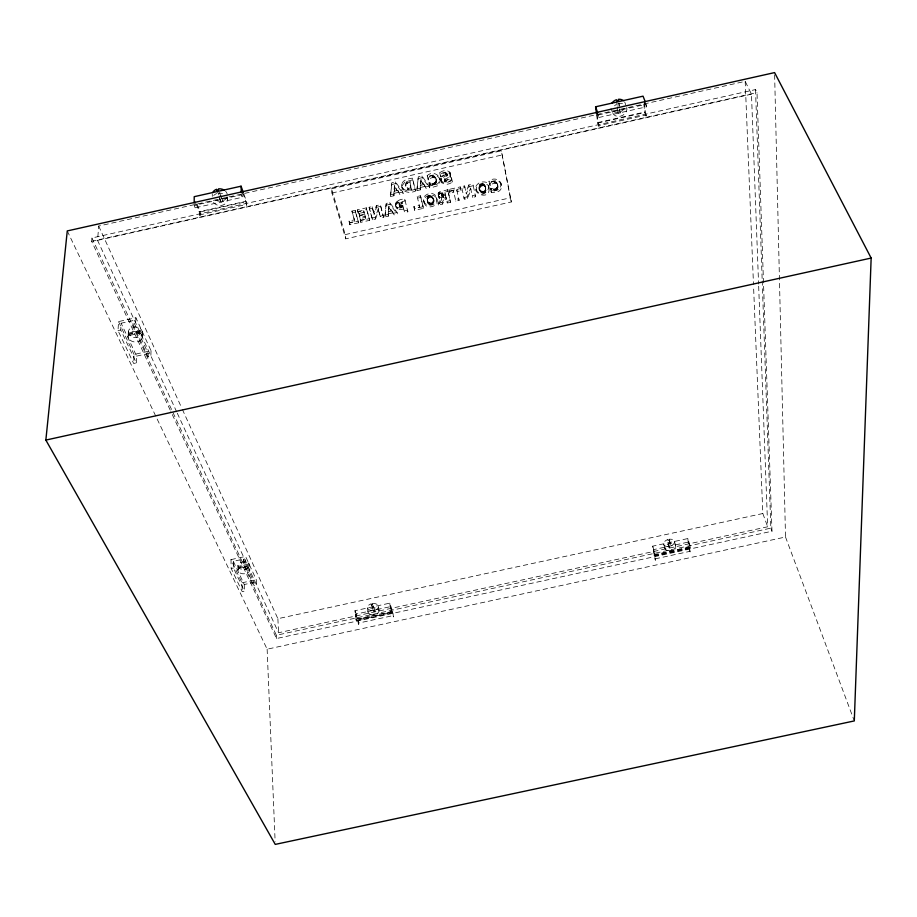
<?xml version="1.0" encoding="UTF-8"?>
<svg xmlns="http://www.w3.org/2000/svg" width="917" height="917" viewBox="0 0 917 917"><rect width="100%" height="100%" fill="white"/><g stroke="black" fill="none" stroke-linecap="round" stroke-linejoin="round"><path stroke-width="0.69" stroke-dasharray="4.58 3.44" d="M433.638 202.095C435.724 196.204 425.958 192.822 427.219 200.044C426.485 207.127 436.79 204.892 433.168 198.725M243.807 193.9L246.558 201.602L246.776 207.024L245.767 201.316L241.996 190.77L242.237 197.293L195.138 207.827L195.138 201.259M446.877 174.001C445.926 171.227 441.719 173.989 440.309 175.204C440.389 179.274 445.135 171.846 447.221 175.239C435.701 179.594 443.622 188.489 452.436 182.002L452.092 180.362C449.032 182.334 442.659 184.409 440.836 179.904C439.851 176.878 447.416 172.728 447.221 175.64M444.367 179.617C455.302 175.525 448.608 166.481 439.713 172.637L440.045 174.276C448.94 168.12 455.657 177.164 444.699 181.268C446.613 183.377 452.746 180.523 451.496 177.715C450.213 181.245 443.232 178.861 444.699 181.268M479.339 186.667C477.012 192.708 486.996 195.848 485.781 188.719C486.365 181.635 476.336 183.755 479.82 190.037M479.442 188.398C479.637 193.246 487.156 191.55 485.391 187.079M151.041 350.707L150.858 356.312L148.118 356.919L132.839 323.953L132.999 320.583L121.113 323.231L120.735 329.994L136.324 362.891L133.664 363.476L118.018 330.59L118.534 321.592L135.888 317.74L151.041 350.707L134.065 354.466L133.664 363.476M148.118 356.919L148.245 353.549L132.999 320.583M142.33 332.619L141.768 330.177A7.107 5.284 5.5 0 0 133.091 327.186A7.107 5.284 5.5 0 0 128.506 333.089L129.068 335.53L142.33 332.619L142.376 331.507L129.125 334.418L129.068 335.53M142.33 337.341L142.513 332.894M136.324 362.891L136.622 356.117L121.113 323.231M135.888 317.74L135.636 323.334L132.839 323.953M128.128 336.172L128.357 331.713M176.683 411.882L97.569 240.38L98.692 226.052L745.189 81.349L751.481 94.176L758.588 284.064M170.195 410.071L91.666 241.331L91.941 237.973L755.528 89.568L757.006 92.571L771.988 531.241L276.521 638.53L170.803 411.378M401.829 184.111C400.27 192.192 409.979 194.06 415.539 190.931L412.467 178.139C408.042 178.609 400.408 180.466 402.047 186.506M388.315 216.171L388.281 212.125L392.419 211.197L394.081 214.887L397.393 214.154L397.118 212.48L389.794 202.634L386.183 203.436L384.922 216.928L388.315 216.171L388.281 212.125M393.932 195.757L393.909 191.653L398.081 190.725L399.766 194.45L403.113 193.705L402.838 192.043L395.468 181.933L391.811 182.758L390.504 196.525L393.932 195.757L393.909 191.653M388.487 210.004L388.865 206.13L391.421 211.07L388.739 211.667L388.487 210.004L391.169 209.397M388.739 211.667L388.865 206.13M394.115 189.487L394.516 185.521L397.095 190.541L394.379 191.149L394.115 189.487L396.832 188.879M394.379 191.149L394.516 185.521M420.295 189.876L420.261 185.773L424.445 184.833L426.13 188.57L429.488 187.825L429.167 186.174L421.98 176.018L418.312 176.832L416.857 190.644L420.295 189.876L420.261 185.773M420.502 183.595L420.972 179.606L423.528 184.638L420.811 185.245L420.502 183.595L423.218 182.987M420.811 185.245L420.972 179.606M384.922 216.928L386.183 203.436M390.504 196.525L391.811 182.758M416.857 190.644L418.312 176.832M445.891 197.075L444.883 192.467L441.834 193.533L441.948 196.261L443.278 197.464L445.891 197.075L445.559 195.413L442.957 195.814L441.616 194.599M441.948 196.261L442.498 194.897L445.215 194.117L444.883 192.467M427.528 201.694C425.637 197.189 433.179 195.55 433.477 200.376M427.219 200.044C427.311 203.643 433.065 204.159 433.328 200.445M438.2 193.453L438.899 197.774L441.742 199.402L438.395 205.007L442.418 204.113L445.158 199.298L444.825 197.648L446.017 197.384L447.267 203.035L450.556 202.302L447.714 189.704L439.105 192.249L438.2 193.453L438.452 196.674M479.717 188.306C479.992 184.592 485.792 185.005 485.781 188.719M402.105 185.773L404.878 181.99L412.765 179.789L412.467 178.139M398.895 203.861L401.99 202.061L403.113 206.99L400.133 207.196L399.204 205.97L398.895 203.861L399.869 205.523L402.838 205.328L403.113 206.99M435.816 181.36C437.787 176.901 431.368 173.531 428.686 177.634C426.038 182.884 433.409 174.115 435.575 178.804C438.509 182.368 433.879 186.77 430.211 184.581C426.004 180.936 434.956 185.498 435.816 181.36L436.137 183.01M373.861 212.778L372.13 206.577L369.092 207.253L372.371 219.736L375.534 219.025L375.305 217.352L378.285 208.698L380.601 217.891L383.615 217.226L380.406 204.72L376.337 205.637L373.861 212.778L374.102 214.452L376.578 207.299L376.337 205.637M375.534 219.025L378.526 210.36L378.285 208.698M497.266 186.896C499.398 182.494 493.059 179.182 490.4 183.228C487.844 188.466 495.146 179.778 497.266 184.397C499.983 187.962 495.375 192.215 491.799 190.094C487.546 186.495 496.372 190.965 497.266 186.896L497.667 188.547M467.498 198.519L467.131 196.868L470.57 188.111L470.937 189.75L467.498 198.519L464.311 199.23L461.549 186.621L464.587 185.945L464.942 187.584L461.904 188.272L461.549 186.621M468.805 184.993L465.962 192.238L466.317 193.888L469.172 186.644L468.805 184.993L472.885 184.088L473.264 185.727L469.172 186.644M403.365 207.357L404.557 212.549L407.859 211.816L404.775 199.287C399.078 198.026 391.582 204.342 397.6 208.996A5.055 4.195 -8 0 0 400.603 209.592L403.64 209.019L403.365 207.357L400.328 207.93A5.055 4.195 -8 0 1 397.336 207.334L395.525 204.995M404.775 199.287L405.062 200.949C402.173 201.866 394.929 201.763 395.789 206.657M442.418 204.113L442.097 202.462L444.825 197.648M438.532 195.115L440.836 193.086L448.058 191.355L447.714 189.704M438.395 205.007L438.074 203.356L441.409 197.74L439.289 196.903L438.131 195.023M401.99 202.061L402.265 203.734L399.789 204.514L399.204 205.97M406.449 182.093L405.245 184.558L406.575 189.028L408.925 190.06L411.676 189.601L409.635 180.981L406.449 182.093L405.681 187.263M439.747 179.675C438.624 174.012 431.162 174.127 427.517 177.256L427.207 175.605C432.893 170.092 442.452 175.674 439.564 183.331A5.811 4.872 -10.9 0 1 437.18 185.933L433.065 187.16L429.844 186.965L428.904 182.701M489.942 185.509L489.013 181.234C494.63 175.755 504.075 181.337 501.014 188.856A5.754 4.768 -15.5 0 1 498.584 191.424L493.289 192.662L491.34 192.444L490.95 190.805L494.103 191L498.183 189.785A5.754 4.768 -15.5 0 0 500.613 187.217L500.934 183.618M406.735 183.744C414.106 179.044 407.377 182.632 411.676 189.601M598.767 117.514L646.485 106.831L646.233 104.251L598.434 114.946L598.767 117.514L597.483 113.834M197.178 204.331L200.147 211.987L200.17 217.444L199.207 211.724L245.767 201.316M596.99 114.166L598.067 122.511L645.224 111.966L646.68 117.617L644.708 112.55L643.872 104.366M200.147 211.987L246.558 201.602M596.646 114.934L597.701 123.061L644.708 112.55M199.218 215.002L245.894 204.571M598.067 122.511L599.133 125.572L646.416 115.003M91.666 241.331L757.006 92.571M97.569 240.38L751.481 94.176M331.484 188.81L501.347 150.835L511.365 201.946L345.755 238.833L331.943 193.017L331.484 188.81L345.262 234.592L345.755 238.833M331.943 193.017L502.401 154.916M392.075 184.42L395.743 183.595L403.113 193.705M418.611 178.483L422.278 177.669L429.488 187.825M411.32 187.962L407.847 188.283L405.394 185.612M394.172 193.315L398.356 192.387L399.766 194.45M420.571 187.423L424.754 186.483L426.13 188.57M390.241 194.863L393.668 194.095M399.503 192.788L402.838 192.043M415.241 189.28C411.045 190.759 403.572 192.157 401.967 186.392L402.242 188.054M416.559 188.982L419.997 188.214M425.82 186.919L429.167 186.174M351.945 211.082L355.257 210.337L358.604 222.797L349.847 224.757L349.033 221.031L354.501 219.805L351.945 211.082L354.707 221.49L349.239 222.705M358.306 213.581L358.1 211.907L363.717 210.658L363.934 212.331L358.306 213.581L357.504 209.833L366.422 207.85L369.7 220.321L360.828 222.304L360.026 218.578L365.619 217.329L364.84 214.612L359.682 215.759L359.9 217.444L365.069 216.286L364.84 214.612M420.502 195.78L420.811 197.43L417.487 198.175L417.189 196.513L420.502 195.78L423.494 208.331L414.725 210.291L413.911 206.566L419.378 205.339L419.677 207.001L414.197 208.228L413.911 206.566M460.231 186.908L460.586 188.558L449.422 191.045L449.089 189.395L460.231 186.908L461.045 190.667L457.136 191.538L456.792 189.888L460.689 189.017L461.045 190.667M352.151 212.755L355.475 212.01L355.257 210.337M357.71 211.518L366.651 209.523L366.422 207.85M369.333 208.916L372.359 208.239L372.13 206.577M376.578 207.299L380.658 206.394L380.406 204.72M386.435 205.11L390.057 204.296L397.393 214.154M453.468 190.633L449.559 191.504L449.903 193.155L453.812 192.272L453.468 190.633L455.806 201.132L459.119 200.387L458.764 198.737L455.462 199.47L455.806 201.132M359.9 217.444L359.086 213.707L364.255 212.549L363.717 210.658M359.304 215.38L364.485 214.223L364.255 212.549M445.158 199.298L446.35 199.035L446.017 197.384M617.244 106.75L618.253 113.376L620.156 112.951L619.044 103.128M219.587 198.29L221.054 202.244L222.934 201.832L219.988 192.834M388.544 213.787L392.671 212.87L394.081 214.887M360.243 220.252L365.837 219.003L365.619 217.329M349.847 224.757L349.641 223.072L358.387 221.123M360.828 222.304L360.61 220.619L369.471 218.647M372.371 219.736L372.13 218.051L375.305 217.352M380.349 216.217L383.363 215.552M384.67 215.266L388.063 214.509M393.817 213.225L397.118 212.48M423.195 206.669L414.427 208.629L414.725 210.291M438.074 203.356L442.097 202.462M450.224 200.64L446.934 201.373L447.267 203.035M467.131 196.868L463.956 197.579L464.311 199.23M475.591 196.719L475.224 195.069L472.198 195.745L472.564 197.396L475.591 196.719L472.885 184.088M345.262 234.592L510.31 197.82L501.347 150.835M118.018 330.59L120.735 329.994M136.622 356.117L148.245 353.549M128.506 333.089L141.768 330.177M128.449 334.212L141.722 331.289M230.992 559.611L245.573 556.436L256.267 579.704L256.473 585.195L254.169 585.688L243.395 562.465L243.303 559.152L233.319 561.319L233.468 567.978L244.449 591.144L242.203 591.637L231.187 568.471L230.992 559.611L241.962 582.811L242.203 591.637M243.395 562.465L245.745 561.949L245.573 556.436M231.187 568.471L233.468 567.978M249.195 564.001L238.03 566.419A5.869 3.794 -2.5 0 1 242.157 562.075A5.869 3.794 -2.5 0 1 249.195 564.001L249.653 566.041L238.489 568.448L238.053 567.508L249.619 564.952L249.802 570.317A5.892 3.794 -2.6 0 1 240.472 573.205A5.892 3.794 -2.6 0 1 241.584 566.637A5.892 3.794 -2.6 0 1 249.802 570.317M241.962 582.811L256.267 579.704M233.319 561.319L244.254 584.519L254.055 582.387L254.169 585.688M182.345 409.372L277.885 618.688L762.829 513.52L753.545 285.989M356.3 620.649L354.959 610.699L389.759 603.157L392.785 611.639L393.427 616.992L390.493 606.63L355.681 614.161L356.3 620.649L391.25 613.083L390.493 606.63M653.477 549.65L655.357 560.287L652.709 546.165L687.842 538.554L690.421 546.853L690.57 548.263L655.288 555.897L653.477 549.65L688.621 542.027L690.57 548.263M177.279 413.177L278.562 632.741L767.667 526.782L758.646 285.496M91.941 237.973L276.361 635.252L770.853 528.146L762.21 281.003M355.785 619.33L390.768 611.754L391.25 613.083M655.288 555.897L655.105 554.498L690.421 546.853M354.959 610.699L358.226 619.124L392.785 611.639M653.867 555.094L688.747 547.541L687.842 538.554M355.681 614.161L357.917 619.926L392.556 612.418M654.279 555.748L689.24 548.171L688.621 542.027M357.917 619.926L358.226 623.147L392.935 615.639M655.174 558.866L690.214 551.277L689.24 548.171M67.262 230.935L267.134 649.19L785.514 537.007L774.613 74.025M669.066 547.518L668.275 540.572L669.697 540.262L669.387 539.23A5.548 3.496 -15.9 0 1 674.476 541.695A5.548 3.496 -15.9 0 1 670.167 546.188L670.465 547.208L669.066 547.518L667.966 539.54A5.548 3.496 -15.9 0 0 663.656 544.022A5.548 3.496 -15.9 0 0 668.757 546.486M371.213 604.956L372.611 604.658L375.019 611.215L373.62 611.513L371.098 603.89A5.525 3.462 -6.8 0 0 367.637 608.177A5.525 3.462 -6.8 0 0 373.506 610.458L373.62 611.513M389.117 207.792L391.421 211.07M394.78 187.171L397.095 190.541M421.27 181.257L423.528 184.638M118.534 321.592L134.065 354.466M243.303 559.152L254.055 582.387M98.692 226.052L181.761 408.065M646.485 106.831L644.101 100.755L645.224 111.966M195.138 207.827L194.186 205.419L241.366 194.863L242.237 197.293M196.158 203.872L199.207 211.724M358.226 623.147L358.753 624.5L358.226 619.124M785.514 537.007L853.796 719.593M217.134 190.598L218.601 194.564M219.083 195.883L221.054 202.244M619.468 109.146L620.156 112.951M371.098 603.89L373.506 610.458M219.518 192.581L222.934 201.832M770.853 528.146L771.988 531.241M374.904 610.149A5.525 3.462 -6.8 0 0 378.366 605.873A5.525 3.462 -6.8 0 0 372.497 603.592L375.019 611.215M762.829 513.52L767.667 526.782M610.986 108.298L612.453 112.332M597.701 123.061L599.466 128.162L599.133 125.572M424.113 202.474C425.969 210.944 440.699 206.05 436.584 197.957C434.773 189.406 419.952 194.347 424.113 202.474C421.866 194.92 435.575 191.962 436.905 199.619M423.814 200.812C425.179 208.388 438.739 205.465 436.584 197.957M688.747 547.541L690.352 552.71L690.214 551.277M674.385 541.259L675.634 545.374M476.015 189.166C483.546 204.858 498.367 178.036 479.832 182.403C465.022 191.905 492.406 203.563 488.807 186.311M667.966 539.54L668.275 540.572M663.759 544.48L664.974 548.607M349.033 221.031L349.641 223.072M489.197 187.951C488.016 180.156 474.33 183.308 476.393 190.805M355.475 212.01L358.604 222.797M652.709 546.165L655.105 554.498M501.347 185.257C500.395 179.583 492.968 179.858 489.414 182.873L489.013 181.234M359.086 213.707L359.682 215.759M357.504 209.833L358.1 211.907M360.026 218.578L360.61 220.619M363.934 212.331L364.485 214.223M365.069 216.286L365.837 219.003M366.651 209.523L369.7 220.321M369.092 207.253L372.13 218.051M372.359 208.239L374.102 214.452M378.526 210.36L380.601 217.891M380.658 206.394L383.615 217.226M510.31 197.82L511.365 201.946M417.189 196.513L419.677 207.001M412.765 179.789L415.539 190.931M420.811 197.43L423.494 208.331M497.507 184.386L497.92 186.025M496.372 182.196L496.773 183.836M495.822 181.795L496.223 183.434M496.888 187.504L497.289 189.143M495.191 181.52L495.593 183.159M496.418 187.985L496.819 189.624M494.55 181.394L494.951 183.033M495.856 188.352L496.257 190.002M493.896 181.394L494.297 183.033M495.26 188.638L495.65 190.278M494.641 188.822L495.031 190.461M493.988 188.913L494.389 190.564M493.357 188.913L493.747 190.564M491.397 188.455L491.799 190.094M489.884 183.79L490.274 185.429M490.733 188.157L491.122 189.808M427.207 175.605L428.159 179.927M484.784 185.44L485.173 187.079M485.494 188.81L485.884 190.449M484.359 184.867L484.749 186.506M485.334 189.487L485.723 191.126M483.889 184.443L484.279 186.082M485.07 190.071L485.448 191.71M483.339 184.157L483.729 185.796M484.692 190.564L485.082 192.203M482.8 184.008L483.179 185.647M484.233 190.931L484.623 192.581M482.25 183.996L482.629 185.635M483.717 191.206L484.107 192.845M481.654 184.076L482.033 185.715M483.167 191.378L483.546 193.029M481.093 184.248L481.482 185.899M482.583 191.458L482.961 193.097M480.577 184.523L480.955 186.162M481.987 191.424L482.365 193.063M480.118 184.89L480.508 186.541M481.425 191.263L481.803 192.914M479.751 185.383L480.13 187.022M480.909 190.988L481.287 192.627M479.488 185.968L479.866 187.618M480.416 190.553L480.806 192.192M439.713 172.637L440.63 176.843M480.015 190.014L480.393 191.653M449.089 189.395L449.903 193.155M448.058 191.355L450.556 202.302M451.496 177.715L452.436 182.002M456.792 189.888L459.119 200.387M464.587 185.945L466.317 193.888M470.57 188.111L472.564 197.396M450.121 172.442L450.728 174.815M451.187 177.772L451.531 179.423M449.674 171.823L450.018 173.473M450.155 175.262L450.499 176.912M449.846 175.72L450.19 177.359M446.888 173.588L447.221 175.239M446.762 173.324L447.106 174.975M446.533 173.118L447.015 176.007M445.914 172.877L446.247 174.517M446.201 174.711L446.533 176.362M445.123 172.832L445.467 174.482M446.201 180.385L446.545 182.036M444.974 178.528L445.318 180.168M445.41 180.385L445.754 182.036M444.596 178.849L444.94 180.489M444.745 180.168L445.077 181.818M444.378 179.216L444.837 181.589M490.435 188.226L491.34 192.444M440.596 175.136L440.928 176.775M441.077 177.887L441.409 179.537M441.57 181.314L441.902 182.964M440.871 178.334L441.203 179.984M440.768 178.826L441.1 180.466M440.836 179.904L441.169 181.555M442.831 192.96L443.163 194.61M443.427 195.825L443.759 197.476M442.957 195.814L443.278 197.464M442.166 193.246L442.498 194.897M442.533 195.711L442.865 197.361M441.834 193.533L442.166 195.183M441.948 195.321L442.281 196.972M441.639 193.854L441.902 195.86M441.409 197.74L441.742 199.402M439.759 191.791L440.091 193.441M439.105 192.249L439.426 193.9M435.965 178.815L436.297 180.454M438.567 192.822L438.899 194.473M439.289 196.903L439.621 198.565M438.899 196.547L439.22 198.21M434.727 176.591L435.048 178.23M435.449 181.967L435.77 183.618M434.154 176.179L434.475 177.829M434.99 182.449L435.311 184.099M433.5 175.904L433.821 177.554M434.44 182.838L434.761 184.489M432.847 175.777L433.168 177.428M433.833 183.113L434.154 184.764M432.171 175.777L432.492 177.417M433.202 183.308L433.523 184.959M432.549 183.4L432.87 185.051M431.907 183.4L432.216 185.051M429.901 182.93L430.211 184.581M432.515 197.098L432.824 198.76M433.191 201.11L433.5 202.772M432.067 196.525L432.377 198.187M432.939 201.694L433.248 203.356M429.202 182.632L429.523 184.283M428.182 178.196L428.503 179.847M429.844 186.965L429.534 185.314L432.744 185.509L436.859 184.283A5.8 4.872 -10.9 0 0 439.232 181.681L439.426 178.036M431.575 196.112L431.896 197.774M432.572 202.187L432.893 203.838M431.013 195.825L431.334 197.487M432.125 202.554L432.446 204.216M430.463 195.688L430.784 197.338M431.609 202.829L431.93 204.48M429.913 195.665L430.222 197.327M431.059 203.001L431.38 204.651M429.316 195.757L429.626 197.407M430.474 203.07L430.784 204.732M428.755 195.929L429.076 197.579M429.878 203.047L430.188 204.697M428.25 196.192L428.56 197.854M429.305 202.886L429.615 204.548M427.803 196.57L428.113 198.221M428.778 202.611L429.087 204.262M427.437 197.052L427.746 198.714M428.285 202.176L428.594 203.838M427.196 197.636L427.505 199.298M427.861 201.648L428.17 203.31M424.445 184.833L424.754 186.483M427.07 198.324L427.368 199.986M421.98 176.018L422.278 177.669M408.638 188.409L408.925 190.06M407.079 181.692L407.366 183.343M407.847 188.283L408.134 189.945M407.859 211.816L407.572 210.153L404.282 210.887L404.557 212.549M402.976 188.444L403.251 190.094M402.54 187.825L402.827 189.487M402.208 187.137L402.483 188.799M402.609 205.374L402.884 207.047M401.52 202.176L401.795 203.838M401.715 205.568L401.99 207.231M400.981 205.683L401.256 207.345M398.081 190.725L398.356 192.387M400.385 205.66L400.66 207.322M399.514 202.852L399.789 204.514M399.869 205.523L400.133 207.196M399.216 203.104L399.491 204.766M395.468 181.933L395.743 183.595M398.998 203.448L399.537 206.726M397.726 201.041L397.989 202.703M396.992 201.442L397.256 203.104M397.336 207.334L397.6 208.996M396.362 201.923L396.637 203.585M396.717 206.921L396.981 208.595M395.835 202.554L396.098 204.216M396.19 206.371L396.465 208.044M392.419 211.197L392.671 212.87M389.794 202.634L390.057 204.296M354.501 219.805L354.707 221.49M389.759 603.157L390.768 611.754M617.932 110.567L618.253 113.376M616.602 101.134L617.084 105.352M618.826 103.529L619.307 107.736M669.697 540.262L670.465 547.208M669.387 539.23L670.167 546.188M378.48 606.32L378.95 610.584M372.497 603.592L372.611 604.658M367.534 607.742L367.969 612.017M277.885 618.688L278.562 632.741M276.361 635.252L276.521 638.53M745.189 81.349L753.487 284.557M267.134 649.19L275.134 841.554M755.528 89.568L762.165 279.57M244.254 584.519L244.449 591.144M238.489 568.448L238.466 567.359A5.869 3.794 -2.5 0 0 245.481 569.274A5.869 3.794 -2.5 0 0 249.619 564.952M237.984 565.434L238.099 569.812M227.301 196.937L227.382 200.17M212.274 194.221L212.308 196.376M142.376 331.507A7.107 5.284 5.5 0 1 137.791 337.387A7.107 5.284 5.5 0 1 129.125 334.418M626.769 107.449A7.6 6.293 -26.8 0 1 620.328 116.241A7.6 6.293 -26.8 0 1 612.247 110.67M614.562 105.81A7.6 6.293 -26.8 0 1 616.121 104.595M617.932 103.759A7.6 6.293 -26.8 0 1 623.491 103.827M624.592 101.925A7.565 6.293 -26.9 0 1 625.44 105.1M624.328 108.458A7.565 6.293 -26.9 0 1 619.777 111.954M617.886 112.367A7.565 6.293 -26.9 0 1 612.785 111.014M226.751 196.983A7.565 6.201 5.3 0 1 222.074 205.328A7.565 6.201 5.3 0 1 212.412 200.158M213.695 195.55A7.565 6.201 5.3 0 1 216.71 193.59M218.601 193.166A7.565 6.201 5.3 0 1 222.51 193.602M226.831 197.419A7.542 6.19 5.5 0 1 222.911 200.754M221.031 201.167A7.542 6.19 5.5 0 1 215.426 199.952M225.605 191.263A7.542 6.19 5.5 0 1 227.21 194.244M129.927 340.047A7.13 5.284 5.4 0 0 141.986 338.682A7.13 5.284 5.4 0 0 133.79 331.484A7.13 5.284 5.4 0 0 129.927 340.047M369.929 614.218A5.536 3.462 -6.8 0 0 378.893 611.501A5.536 3.462 -6.8 0 0 371.568 608.166A5.536 3.462 -6.8 0 0 369.929 614.218M667.301 550.464A5.571 3.496 -15.9 0 0 675.726 546.291A5.571 3.496 -15.9 0 0 667.874 544.194A5.571 3.496 -15.9 0 0 667.301 550.464"/><path stroke-width="1.38" d="M194.198 202.921L194.209 196.685L241.056 186.197L243.349 192.616M871.15 258.055L854.3 720.922L275.26 844.397L45.85 440.08L67.262 230.935L774.59 72.603L871.15 258.055L45.85 440.08M596.474 113.57L595.591 106.796L643.046 96.17L645.316 101.947M595.591 106.796L597.62 112.619M596.635 111.381L597.483 113.834M241.056 186.197L241.286 192.387M611.88 103.266A7.565 6.293 -26.9 0 1 616.442 99.735L616.809 100.732L618.723 100.308L618.356 99.311A7.565 6.293 -26.9 0 1 623.48 100.687M212.71 192.65A7.542 6.19 5.5 0 1 216.641 189.28L216.664 190.358L218.555 189.934L218.533 188.868A7.542 6.19 5.5 0 1 224.161 190.117"/></g></svg>
